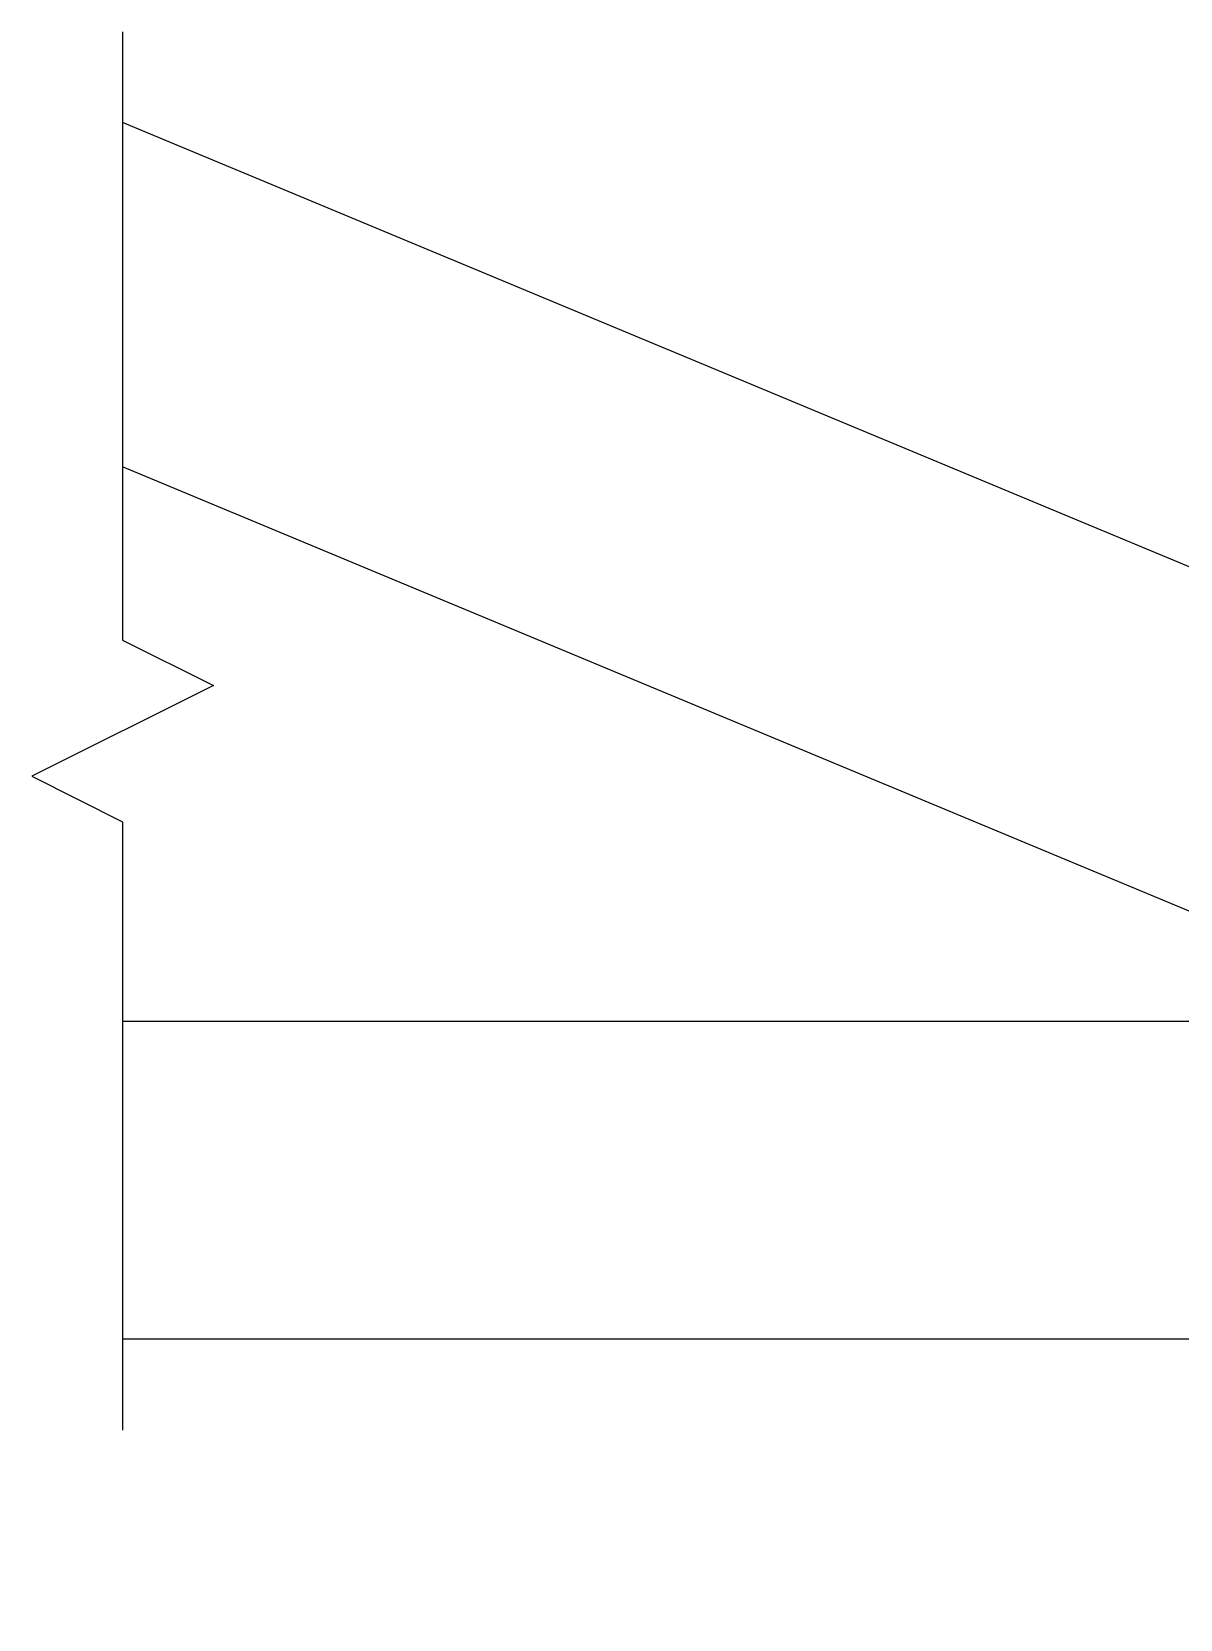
# Model space of a CAD drawing. Header units: inches. Extents: x -50 to 119, y -110 to 80.
# Drawn here: x -49.54 to -36.9, y -78.43 to -60.94 of the extents above; entities that cross this region are included whole.
import ezdxf

# ---------------------------------------------------------------- set-up
doc = ezdxf.new("R2010")
doc.units = ezdxf.units.IN
doc.header["$MEASUREMENT"] = 0
doc.layers.add('LAYER 3', color=3, linetype='Continuous')
doc.layers.add('LAYER 5', color=5, linetype='Continuous')

msp = doc.modelspace()

# ---------------------------------------------------------------- linework, layer by layer
at = {"layer": 'LAYER 3', "flags": 128}
msp.add_lwpolyline([(-48.54427, -60.94496), (-48.54427, -67.64549), (-47.54427, -68.14549), (-49.54427, -69.14549), (-48.54427, -69.64549), (-48.54427, -76.34601)], dxfattribs=at)
at = {"layer": 'LAYER 5'}
for p, q in [((-8.98177, -78.42934), (-48.54427, -61.94496)), ((-31.48174, -72.84601), (-48.54427, -65.73663)), ((-33.88174, -71.84601), (-48.54427, -71.84601)), ((-25.48177, -75.34601), (-48.54427, -75.34601))]:
    msp.add_line(p, q, dxfattribs=at)

doc.saveas('drawing.dxf')
